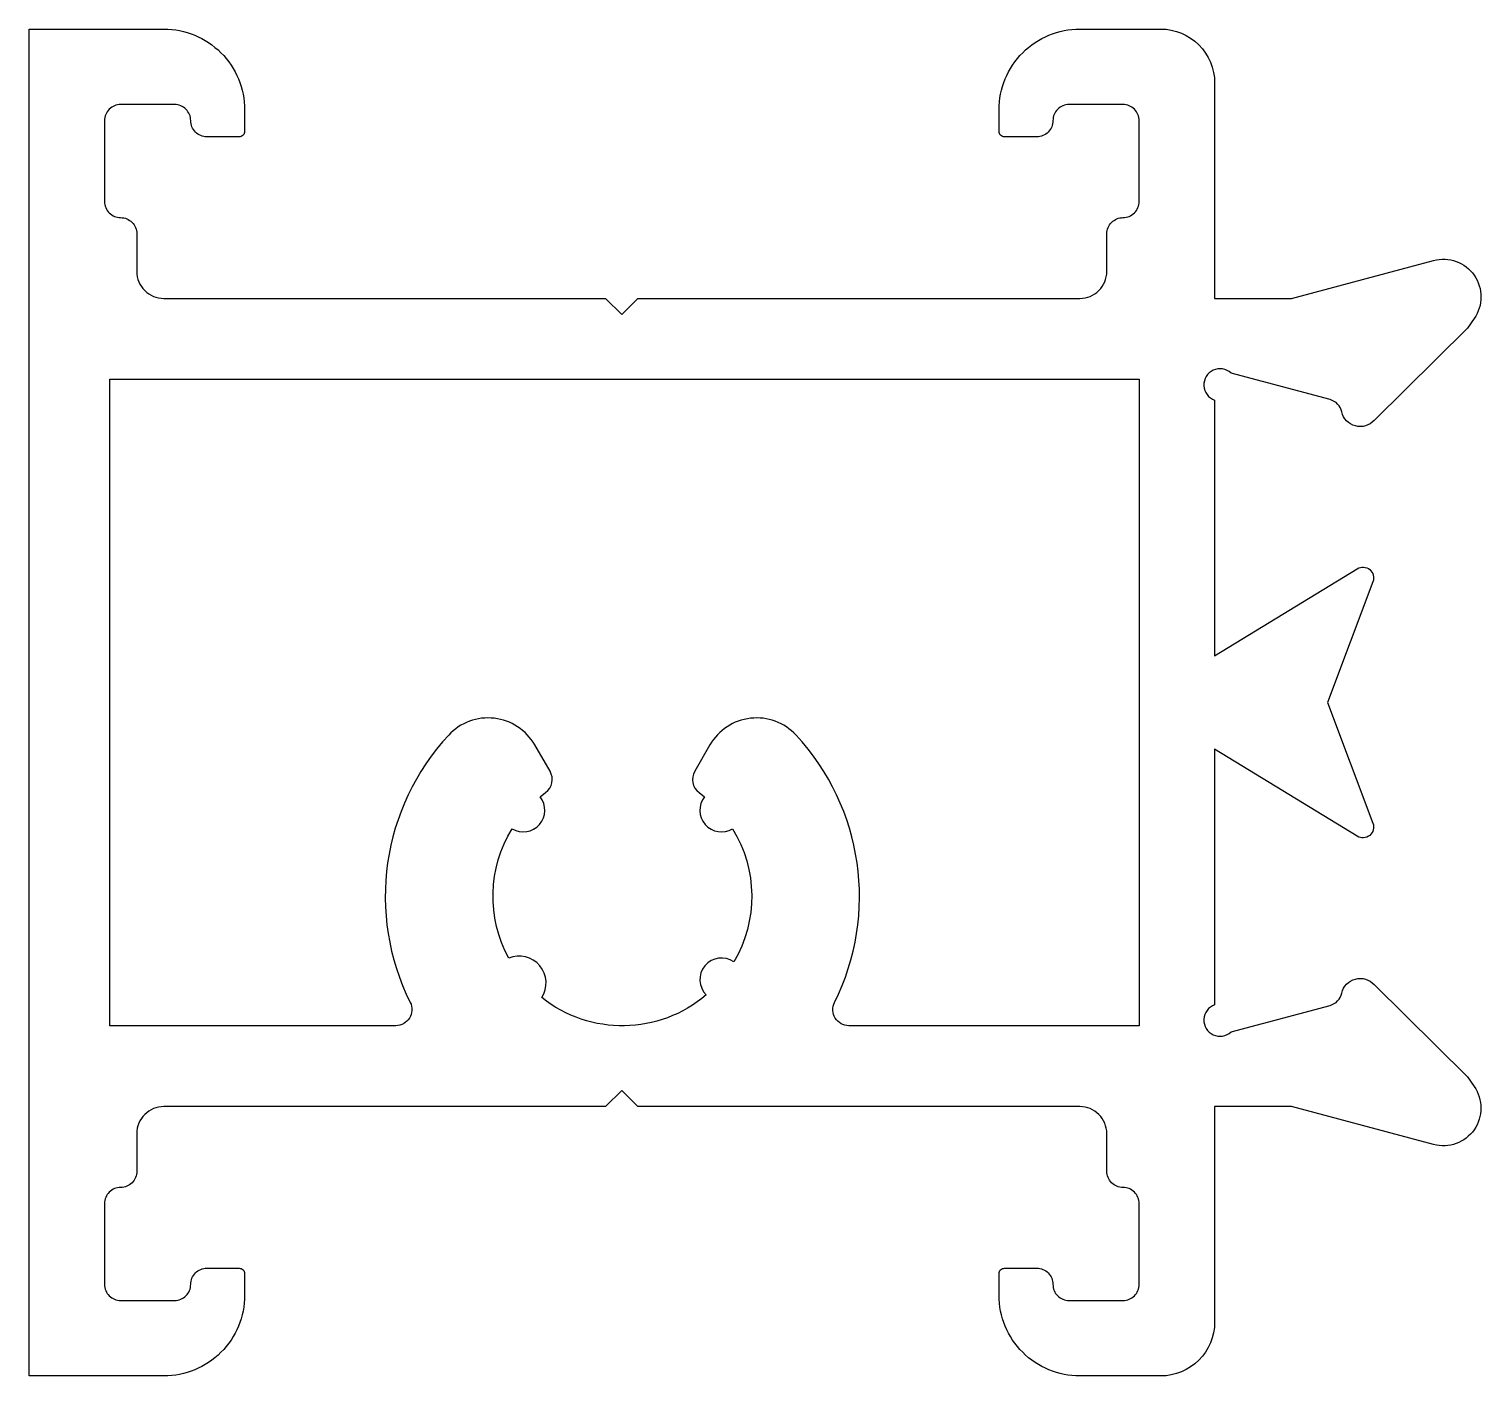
# Model space of a CAD drawing. Extents: x 899 to 925.9, y -9.6 to 15.4.
import ezdxf

# ---------------------------------------------------------------- set-up
doc = ezdxf.new("R2010")
doc.units = 0
doc.header["$LTSCALE"] = 15
doc.layers.get('0').update_dxf_attribs({"linetype": 'CONTINUOUS'})

msp = doc.modelspace()

# ---------------------------------------------------------------- linework, layer by layer
at = {"ltscale": 5}
for points in [[(902.873, -7.563, -0.414214), (902.973, -7.663), (902.973, -8.063, -0.414214), (901.473, -9.563), (898.973, -9.563), (898.973, 15.437), (901.473, 15.437, -0.414214), (902.973, 13.937), (902.973, 13.537, -0.414214), (902.873, 13.437), (902.273, 13.437, -0.414214), (901.973, 13.737, 0.414214), (901.673, 14.037), (900.673, 14.037, 0.414214), (900.373, 13.737), (900.373, 12.237, 0.414214), (900.673, 11.937, -0.414214), (900.973, 11.637), (900.973, 10.937, 0.414214), (901.473, 10.437), (909.673, 10.437), (909.973, 10.137), (910.273, 10.437), (918.473, 10.437, 0.414214), (918.973, 10.937), (918.973, 11.637, -0.414214), (919.273, 11.937, 0.414214), (919.573, 12.237), (919.573, 13.737, 0.414214), (919.273, 14.037), (918.273, 14.037, 0.414214), (917.973, 13.737, -0.414214), (917.673, 13.437), (917.073, 13.437, -0.414214), (916.973, 13.537), (916.973, 13.937, -0.414214), (918.473, 15.437), (919.973, 15.437, -0.414214), (920.973, 14.437), (920.973, 10.437), (922.401, 10.437), (925.035, 11.142, -0.700084), (925.789, 10.064), (925.663, 9.885), (923.934, 8.174, -0.607471), (923.333, 8.332, 0.283637), (923.115, 8.559), (921.278, 9.051, 1.229391), (920.973, 8.549), (920.973, 3.805), (923.62, 5.42, -0.713664), (923.911, 5.179), (923.066, 2.937), (923.911, 0.696, -0.713664), (923.62, 0.455), (920.973, 2.07), (920.973, -2.674, 1.229391), (921.278, -3.176), (923.115, -2.684, 0.283637), (923.333, -2.457, -0.607471), (923.934, -2.299), (925.663, -4.01), (925.789, -4.19, -0.700084), (925.035, -5.267), (922.401, -4.563), (920.973, -4.563), (920.973, -8.563, -0.414214), (919.973, -9.563), (918.473, -9.563, -0.414214), (916.973, -8.063), (916.973, -7.663, -0.414214), (917.073, -7.563), (917.673, -7.563, -0.414214), (917.973, -7.863, 0.414214), (918.273, -8.163), (919.273, -8.163, 0.414214), (919.573, -7.863), (919.573, -6.363, 0.414214), (919.273, -6.063, -0.414214), (918.973, -5.763), (918.973, -5.063, 0.414214), (918.473, -4.563), (910.273, -4.563), (909.973, -4.263), (909.673, -4.563), (901.473, -4.563, 0.414214), (900.973, -5.063), (900.973, -5.763, -0.414214), (900.673, -6.063, 0.414214), (900.373, -6.363), (900.373, -7.863, 0.414214), (900.673, -8.163), (901.673, -8.163, 0.414214), (901.973, -7.863, -0.414214), (902.273, -7.563)], [(905.778, -3.063), (900.473, -3.063), (900.473, 8.937), (919.573, 8.937), (919.573, -3.063), (914.188, -3.063, -0.557362), (913.92, -2.629, 0.312566), (913.206, 2.332, 0.504614), (911.608, 2.151), (911.325, 1.661, 0.381966), (911.406, 1.269), (911.51, 1.188, 0.838421), (912.027, 0.594, -0.277447), (912.052, -1.879, 0.919866), (911.54, -2.49, -0.358846), (908.488, -2.541, 0.737028), (907.874, -1.809, -0.268455), (907.939, 0.594, 0.838421), (908.456, 1.188), (908.559, 1.269, 0.381966), (908.641, 1.661), (908.358, 2.151, 0.504614), (906.76, 2.332, 0.312566), (906.046, -2.629, -0.557362)]]:
    msp.add_lwpolyline(points, format="xyb", close=True, dxfattribs=at)

doc.saveas('drawing.dxf')
